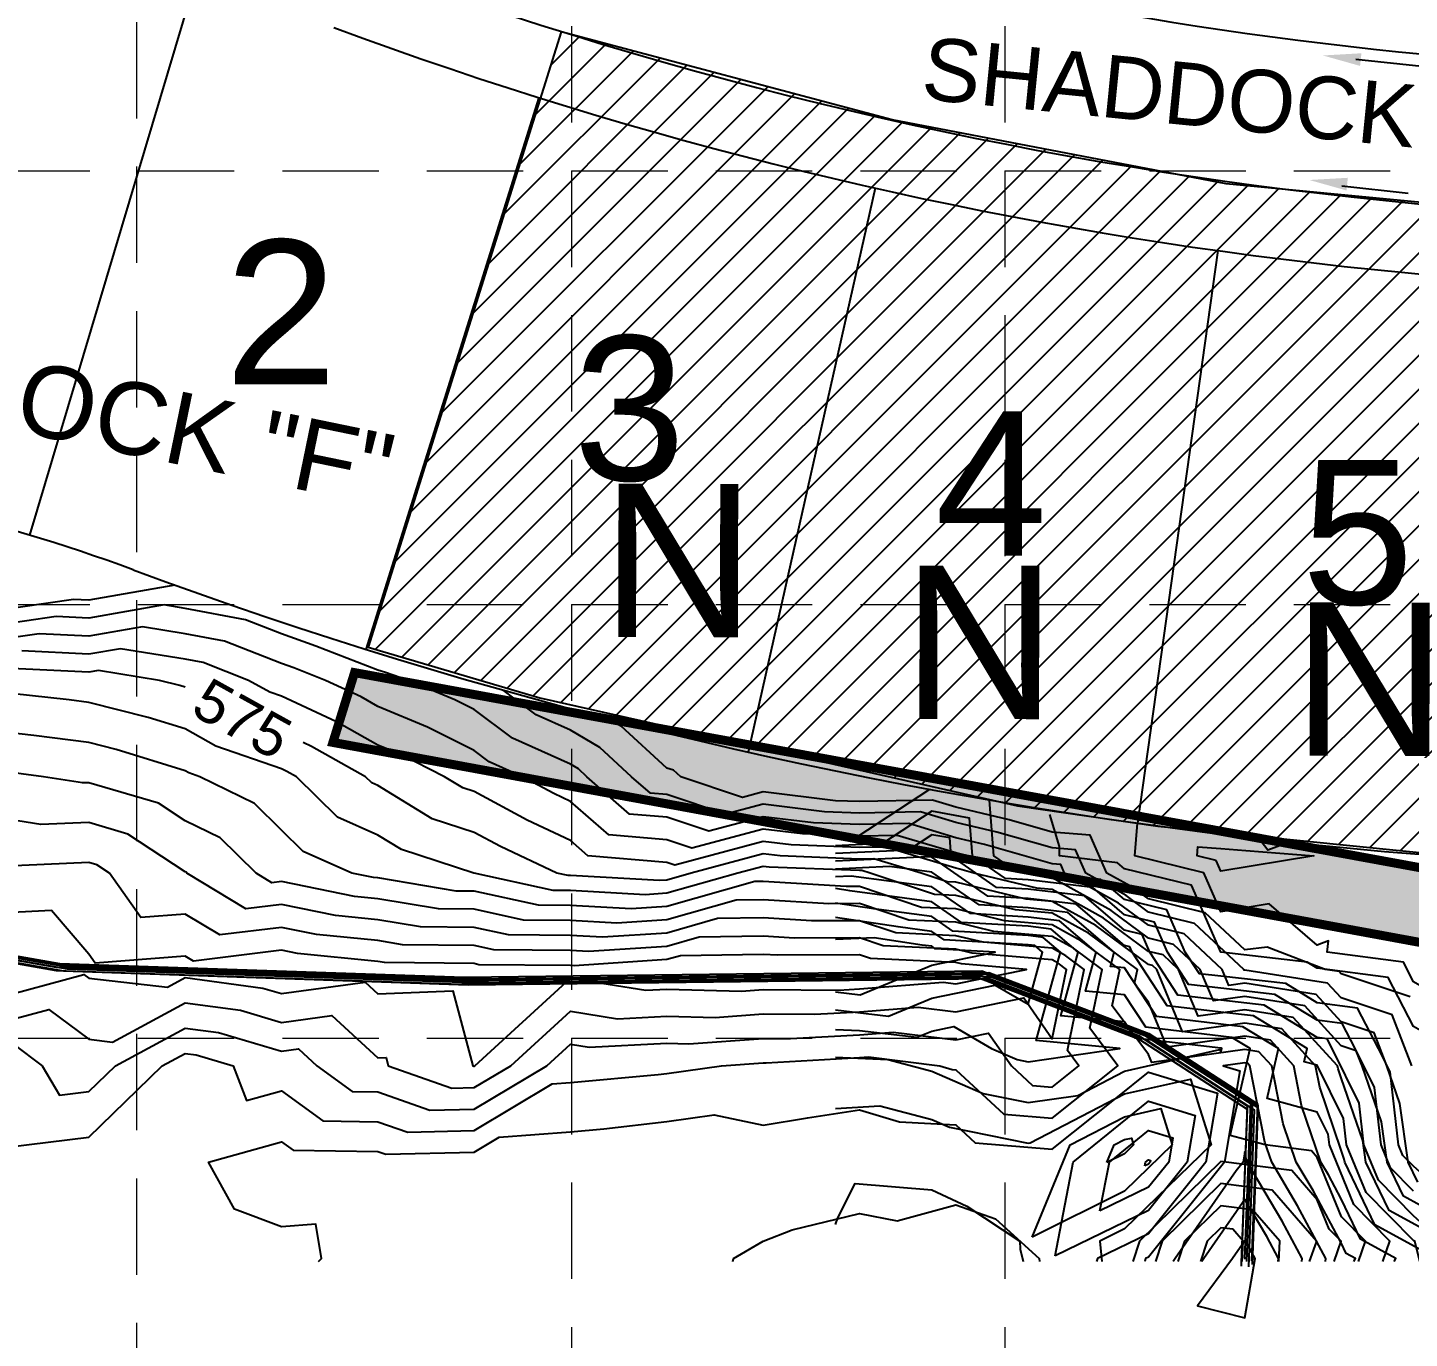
# Model space of a CAD drawing. Header units: inches. Extents: x 2468851 to 2474620, y 7110473 to 7114082.
# Drawn here: x 2470002.3 to 2470289.1, y 7111224.9 to 7111496.9 of the extents above; entities that cross this region are included whole.
import ezdxf
from ezdxf.enums import TextEntityAlignment as Align

# ---------------------------------------------------------------- set-up
doc = ezdxf.new("R2010")
doc.units = ezdxf.units.IN
doc.header["$MEASUREMENT"] = 0
for name, pattern in [('ACAD_ISO02W100', [15, 12, -3]), ('FL1', [1.2, 0.9, -0.075, 0, -0.075, 0, -0.075, 0, -0.075]), ('HIDDEN', [0.375, 0.25, -0.125]), ('PHANTOM2', [3.15, 1.9, -0.25, 0.25, -0.25, 0.25, -0.25])]:
    doc.linetypes.add(name, pattern=pattern)
for name, color, linetype in [('BDY', 250, 'PHANTOM2'), ('BLOCKNO', 250, 'Continuous'), ('CONTOURS-MAJ', 250, 'Continuous'), ('CONTOURS-MIN', 250, 'Continuous'), ('CREEK_FL', 250, 'FL1'), ('FLOW', 250, 'Continuous'), ('GRID', 254, 'HIDDEN'), ('LEGEND', 7, 'Continuous'), ('LOT', 250, 'Continuous'), ('LOTNO', 250, 'Continuous'), ('Newcastle homesites', 194, 'Continuous'), ('PVMT', 250, 'Continuous'), ('SODDED LOT', 2, 'Continuous'), ('SROW', 250, 'Continuous'), ('STRNAMES', 250, 'Continuous')]:
    doc.layers.add(name, color=color, linetype=linetype)
doc.styles.get("Standard").update_dxf_attribs({"font": 'ARIAL.TTF'})

# ---------------------------------------------------------------- blocks, each defined once
blk = doc.blocks.new('1DB')
at = {"layer": 'FLOW'}
for p, q in [((6.25, 13), (20.07, 13)), ((6.25, -13.5), (20.07, -13.5))]:
    blk.add_line(p, q, dxfattribs=at)
for points in [[(7.28, 11.68), (7.28, 14.32), (-0.62, 13)], [(7.28, -14.32), (7.28, -11.68), (-0.62, -13)]]:
    blk.add_solid(points, dxfattribs=at)

msp = doc.modelspace()

# ---------------------------------------------------------------- hatches: boundary and pattern name
at = {"layer": 'LEGEND', "linetype": 'ACAD_ISO02W100'}
h = msp.add_hatch(dxfattribs=at)
h.set_pattern_fill('GRAVEL', scale=14.931378, style=0)
h.set_pattern_definition([(228.0128, (2469066.0709, 7110548.3938), (-119.4509976, -134.382422), [2.00881, -198.87234]), (184.9697, (2469064.7271, 7110546.90066), (179.1765517, 14.9312482), [3.44718, -341.27046]), (132.5104, (2469061.2929, 7110546.602), (149.3136414, -164.2452875), [2.43065, -240.63457]), (267.2737, (2469055.4696, 7110542.8692), (14.93131854, 298.6275644), [3.13914, -310.7751]), (292.8337, (2469055.3203, 7110539.7336), (-74.6570379, 179.17648242), [3.07818, -304.74006]), (357.2737, (2469056.5148, 7110536.89664), (-298.6275644, 14.93131854), [3.13914, -310.7751]), (37.6942, (2469059.6504, 7110536.7473), (-194.10802368, -149.31363674), [4.15136, -410.98392]), (72.2553, (2469062.9353, 7110539.28566), (104.5198067, 328.49025973), [3.91931, -388.01158]), (121.4296, (2469064.1298, 7110543.0185), (-119.45114695, 194.1078399), [3.14977, -311.82799]), (175.2364, (2469062.4874, 7110545.7061), (164.2451721, -14.9312516), [3.59595, -176.20165]), (222.3974, (2469058.90385, 7110546.0048), (-179.17664576, -164.24503977), [4.65035, -460.38478]), (138.8141, (2469070.2517, 7110542.7199), (-104.51969, 89.5882279), [1.58722, -157.13549]), (171.4692, (2469069.0572, 7110543.7651), (194.1078884, -29.8628741), [3.01968, -298.94875]), (225, (2469066.071, 7110544.213), (-2e-15, -14.93138), [2.11161, -19.00454]), (203.1986, (2469065.0257, 7110546.0048), (74.656886, 29.8627758), [1.13714, -112.57684]), (291.8014, (2469063.9805, 7110545.5568), (-14.9313767, 44.794138), [1.60815, -78.79978]), (30.9638, (2469064.5778, 7110544.0637), (44.7941045, 29.862793), [2.61193, -84.45222]), (161.5651, (2469066.8175, 7110545.4075), (29.862762, -14.931354), [1.88868, -45.32848]), (16.3895, (2469055.3203, 7110545.5568), (149.31381283, 44.79402515), [2.64584, -261.93885]), (70.3462, (2469057.8586, 7110546.3034), (-59.72544104, -164.2451899), [2.21971, -219.75118]), (293.1986, (2469066.8175, 7110548.3938), (-29.8627758, 74.656886), [2.27427, -111.43971]), (343.6105, (2469067.7134, 7110546.3034), (-149.31381283, 44.79402515), [2.64584, -261.93885]), (339.444, (2469055.3203, 7110536.2994), (-74.6569175, 29.8626962), [2.55147, -125.02228]), (294.7751, (2469057.7093, 7110535.4035), (-74.6567734, 164.2452091), [2.13784, -211.64695]), (66.8014, (2469066.9668, 7110533.4624), (29.8627758, 74.656886), [2.27427, -111.43971]), (17.354, (2469067.8627, 7110535.5528), (-194.10794415, -59.7254299), [2.50296, -247.79255]), (69.444, (2469059.6504, 7110533.4624), (-29.8626962, -74.6569175), [1.27574, -126.29802]), (101.3099, (2469066.071, 7110533.4624), (-14.9313426, 59.725523), [0.76135, -75.37403]), (165.9638, (2469065.9216, 7110534.209), (44.794142, -14.931349), [3.07818, -58.48546]), (186.009, (2469062.9353, 7110534.95556), (149.3137763, 14.9313678), [2.85264, -282.41093]), (303.6901, (2469064.5778, 7110542.72), (-14.931398, 29.862749), [2.15343, -51.68241]), (353.1572, (2469065.7723, 7110540.9281), (253.83341653, -29.86287542), [3.75963, -372.20287]), (60.9454, (2469069.5051, 7110540.4802), (-59.7255124, -104.5196517), [1.53727, -152.19067]), (90, (2469070.252, 7110541.824), (-14.93138, 14.93138), [0.89588, -14.0355]), (120.2564, (2469062.6367, 7110535.4035), (59.72543565, -104.5196827), [2.07433, -205.359]), (48.0128, (2469061.5915, 7110537.1953), (119.4509976, 134.382422), [4.01762, -196.86353]), (0, (2469064.279, 7110540.182), (14.93138, 14.93138), [3.88216, -11.04922]), (325.3048, (2469068.1613, 7110540.1815), (-149.3136943, 104.51977455), [2.36086, -233.72495]), (254.0546, (2469070.1024, 7110538.8377), (-14.9313763, -59.725514), [2.17404, -106.52804]), (207.646, (2469069.5051, 7110536.7473), (-283.6961194, -149.31389517), [3.53971, -350.43159]), (175.4261, (2469066.36953, 7110535.1049), (-194.10792234, 14.93130037), [3.74477, -370.73229])])
h.paths.add_polyline_path([(2470065.66, 7111348.54), (2470311.5, 7111303.32), (2470315.3, 7111318.16), (2470070.15, 7111363.03)])
at = {"layer": 'SODDED LOT'}
h = msp.add_hatch(dxfattribs=at)
h.set_pattern_fill('ANSI31', color=256, scale=40, style=0)
edge = h.paths.add_edge_path()
edge.add_line((2471878.14, 7111617.81), (2471733.92, 7111616.99))
edge.add_line((2471733.92, 7111616.99), (2471734.18, 7111508.06))
edge.add_line((2471734.18, 7111508.06), (2471859.31, 7111508.34))
edge.add_arc((2471859.27, 7111527.78), 19.44, 270.1281, 365.8334)
edge.add_line((2471878.6, 7111529.75), (2471878.43, 7111615.84))
edge.add_line((2471878.43, 7111615.84), (2471878.14, 7111617.81))
h.paths.add_polyline_path([(2471515.94, 7111475.91), (2471516.13, 7111331.66), (2471426.75, 7111331.66), (2471425.57, 7111475.63)])
h.paths.add_polyline_path([(2471163.92, 7111825.55), (2471163.11, 7111970.3), (2471074.78, 7111968.28), (2471074.38, 7111826.35)])
h.paths.add_polyline_path([(2470983.7, 7111825.12), (2470983.24, 7111969.87), (2470894.17, 7111968.95), (2470894.63, 7111825.58)])
h.paths.add_polyline_path([(2470462.54, 7111834), (2470614.22, 7111834.65), (2470616.16, 7111789.71), (2470750.69, 7111790.68), (2470751.01, 7111702.42), (2470616.8, 7111702.42), (2470615.83, 7111759), (2470605.81, 7111757.38), (2470463.51, 7111758.67)])
h.paths.add_polyline_path([(2470113.06, 7111496.01), (2470072.97, 7111368.32), (2470108.65, 7111357.77), (2470153.2, 7111347.74), (2470207.79, 7111335.38), (2470236.95, 7111331.19), (2470298.11, 7111325.02), (2470314.47, 7111323.88), (2470322.8, 7111457.64), (2470251.12, 7111464.45), (2470181.78, 7111477.77)])
h.paths.add_polyline_path([(2469651.46, 7111700.86), (2469516.57, 7111699.32), (2469517.53, 7111609.54), (2469562.54, 7111591.28), (2469580.04, 7111585.32), (2469605.81, 7111578.2), (2469620.57, 7111574.84), (2469632.5, 7111573.42), (2469636.94, 7111573.89), (2469641.49, 7111575.41), (2469645.37, 7111578.15), (2469648.39, 7111581.55), (2469651.14, 7111586.66), (2469652.37, 7111591.68), (2469652.18, 7111601.14)])
edge = h.paths.add_edge_path()
edge.add_line((2470431.89, 7111667.04), (2470417.42, 7111666.88))
edge.add_line((2470417.42, 7111666.88), (2470297.6, 7111666.45))
edge.add_line((2470297.6, 7111666.45), (2470297.94, 7111491.19))
edge.add_line((2470297.94, 7111491.19), (2470338, 7111488.45))
edge.add_line((2470338, 7111488.45), (2470383.55, 7111487.7))
edge.add_line((2470383.55, 7111487.7), (2470414.18, 7111488.82))
edge.add_arc((2470413.48, 7111507.87), 19.06, 272.1037, 359.9465)
edge.add_line((2470432.54, 7111507.85), (2470431.94, 7111665.77))
edge.add_line((2470431.94, 7111665.77), (2470431.89, 7111667.04))
h.paths.add_polyline_path([(2470001.06, 7111707.22), (2470149.45, 7111666.19), (2470148.76, 7111841.57), (2470001.33, 7111840.86)])
edge = h.paths.add_edge_path()
edge.add_line((2469778.45, 7111705.57), (2469682.37, 7111705.53))
edge.add_line((2469682.37, 7111705.53), (2469683.62, 7111588.73))
edge.add_arc((2469701.77, 7111588.93), 18.15, 180.6134, 277.0441)
edge.add_line((2469703.99, 7111570.92), (2469779.71, 7111571.39))
edge.add_line((2469779.71, 7111571.39), (2469779.64, 7111586.31))
edge.add_line((2469779.64, 7111586.31), (2469778.45, 7111705.57))
h.paths.add_polyline_path([(2470015.75, 7112006.16), (2470015.99, 7111872), (2470095.33, 7111872.74), (2470094.59, 7112006.9), (2470099.29, 7112006.9), (2470098.86, 7112141.12), (2470021.38, 7112140.9), (2470020.72, 7112007.15)])
h.paths.add_polyline_path([(2469776.58, 7112005.55), (2469856.02, 7112005.8), (2469856.49, 7111871.77), (2469777.08, 7111871.31), (2469777.08, 7111885.96)])
edge = h.paths.add_edge_path()
edge.add_line((2469786.45, 7112005.92), (2469785.68, 7112140.02))
edge.add_line((2469785.68, 7112140.02), (2469713.34, 7112139.91))
edge.add_arc((2469713.38, 7112119.63), 20.27, 90.093, 165.6857)
edge.add_arc((2470143.68, 7112009.84), 464.36, 165.6857, 180.536)
edge.add_line((2469679.34, 7112005.49), (2469785.96, 7112005.86))
edge.add_line((2469785.96, 7112005.86), (2469786.45, 7112005.92))
h.paths.add_polyline_path([(2469649.6, 7111848.84), (2469635.2, 7111848.75), (2469515.35, 7111847.42), (2469515.62, 7111823.32), (2469381.31, 7111821.85), (2469381.93, 7111748.24), (2469396.3, 7111748.24), (2469516.28, 7111749.42), (2469516.06, 7111773.6), (2469650.36, 7111775)])
h.paths.add_polyline_path([(2469651.21, 7112064.55), (2469634.57, 7112066.16), (2469517.7, 7112080.49), (2469516.64, 7112069.09), (2469514.68, 7112044.74), (2469514.3, 7111995.84), (2469514.75, 7111921.62), (2469649.01, 7111922.88), (2469647.99, 7111997.16), (2469648.39, 7112022.09), (2469649.17, 7112040.78)])
h.paths.add_polyline_path([(2469348.37, 7111996.14), (2469333.8, 7111995.88), (2469211.95, 7111994.68), (2469213.43, 7111846.88), (2469349.74, 7111848.08)])
edge = h.paths.add_edge_path()
edge.add_line((2469730.73, 7112440.03), (2469731.15, 7112305.56))
edge.add_line((2469731.15, 7112305.56), (2469808.21, 7112305.54))
edge.add_line((2469808.21, 7112305.54), (2470037.38, 7112306.59))
edge.add_line((2470037.38, 7112306.59), (2470037.82, 7112172.28))
edge.add_line((2470037.82, 7112172.28), (2469741.34, 7112171.2))
edge.add_arc((2469741.22, 7112203.44), 32.23, 246.0227, 270.2078, ccw=False)
edge.add_arc((2469697.26, 7112140.01), 45.9, 47.7551, 171.3864)
edge.add_line((2469651.88, 7112146.88), (2469532.82, 7112163.94))
edge.add_line((2469532.82, 7112163.94), (2469542.24, 7112198.47))
edge.add_line((2469542.24, 7112198.47), (2469562.19, 7112256.01))
edge.add_line((2469562.19, 7112256.01), (2469579.94, 7112304.73))
edge.add_line((2469579.94, 7112304.73), (2469573.93, 7112305.1))
edge.add_line((2469573.93, 7112305.1), (2469573.43, 7112439.53))
edge.add_line((2469573.43, 7112439.53), (2469730.73, 7112440.03))
h.paths.add_polyline_path([(2470018.68, 7112606.6), (2470019.14, 7112472.29), (2470094.74, 7112472.83), (2470094.31, 7112486.95), (2470094.13, 7112606.77)])
h.paths.add_polyline_path([(2469792.37, 7112605.8), (2469792.71, 7112471.2), (2469716.66, 7112471.33), (2469716.66, 7112486.16), (2469716.53, 7112605.8)])
h.paths.add_polyline_path([(2470020.12, 7112140.9), (2470020.45, 7112006.75), (2469864, 7112006.19), (2469863.37, 7112140.41)])
h.paths.add_polyline_path([(2471074.5, 7112290.24), (2471164.61, 7112290.54), (2471163.96, 7112435.01), (2471074.15, 7112434.66)])
edge = h.paths.add_edge_path()
edge.add_line((2471343.8, 7111971.44), (2471344.7, 7112114.95))
edge.add_line((2471344.7, 7112114.95), (2471539.87, 7112116.18))
edge.add_arc((2471539.99, 7112097.82), 18.36, 0.6652, 90.3626, ccw=False)
edge.add_line((2471558.35, 7112098.03), (2471558.44, 7111971.6))
edge.add_line((2471558.44, 7111971.6), (2471343.8, 7111971.44))
h.paths.add_polyline_path([(2471733.95, 7111796.93), (2471589.88, 7111797.21), (2471589.6, 7111707.83), (2471733.95, 7111707.27)])
h.paths.add_polyline_path([(2471256.55, 7111650.5), (2471346.65, 7111651.4), (2471345.56, 7111795.58), (2471256.09, 7111794.88)])
h.paths.add_polyline_path([(2470896.14, 7111649.75), (2470986.24, 7111650.18), (2470985.81, 7111794.06), (2470895.5, 7111793.85)])
h.paths.add_polyline_path([(2471075.94, 7111650.02), (2471166.38, 7111650.42), (2471165.98, 7111506.4), (2471076.34, 7111505.2)])
edge = h.paths.add_edge_path()
edge.add_line((2470616.6, 7111503.76), (2470614.57, 7111613.54))
edge.add_line((2470614.57, 7111613.54), (2470751.96, 7111614.46))
edge.add_line((2470751.96, 7111614.46), (2470752.52, 7111524.23))
edge.add_arc((2470733.02, 7111524.11), 19.51, -88.4919, 0.3567, ccw=False)
edge.add_line((2470733.53, 7111504.61), (2470623.66, 7111504.15))
edge.add_line((2470623.66, 7111504.15), (2470616.6, 7111503.76))
h.paths.add_polyline_path([(2470463.61, 7111603.16), (2470613.04, 7111603.43), (2470612.86, 7111756.91), (2470462.93, 7111757.35)])
h.paths.add_polyline_path([(2469852.56, 7111706.18), (2469854.08, 7111571.62), (2469927.93, 7111571.62), (2469926.61, 7111705.99)])
edge = h.paths.add_edge_path()
edge.add_line((2470297.32, 7111740.55), (2470297.26, 7111841.96))
edge.add_line((2470297.26, 7111841.96), (2470411.86, 7111842.43))
edge.add_arc((2470411.94, 7111822.98), 19.45, 2.0481, 90.236, ccw=False)
edge.add_line((2470431.37, 7111823.68), (2470431.8, 7111741.01))
edge.add_line((2470431.8, 7111741.01), (2470297.32, 7111740.55))
h.paths.add_polyline_path([(2470148.95, 7111841.35), (2470149.53, 7111666.08), (2470297.52, 7111666.62), (2470296.95, 7111841.9)])
h.paths.add_polyline_path([(2470001.09, 7111840.81), (2469926.23, 7111840.4), (2469926.77, 7111706.44), (2470001.47, 7111706.6)])
h.paths.add_polyline_path([(2469683.69, 7111706.18), (2469852.19, 7111706.18), (2469851.39, 7111840.13), (2469708.56, 7111840.13), (2469694.21, 7111838.66), (2469687.03, 7111833.81), (2469682.17, 7111824.5), (2469681.4, 7111811.11), (2469682.35, 7111706.12)])
h.paths.add_polyline_path([(2469381.01, 7112045.7), (2469514.27, 7112044.48), (2469517.52, 7112080.63), (2469651.2, 7112064.38), (2469658.51, 7112108.24), (2469658.51, 7112116.77), (2469656.48, 7112120.02), (2469653.23, 7112126.93), (2469652.82, 7112135.05), (2469650.38, 7112142.36), (2469650.38, 7112146.42), (2469532.96, 7112162.67), (2469523.62, 7112122.46), (2469389.54, 7112138.3), (2469384.67, 7112102.56), (2469381.42, 7112070.88)])
h.paths.add_polyline_path([(2470183.62, 7112307.12), (2470258.33, 7112308.1), (2470258, 7112441.02), (2470182.97, 7112441.02)])
h.paths.add_polyline_path([(2470033.71, 7112306.58), (2470108.63, 7112307.6), (2470107.61, 7112441.33), (2470033.02, 7112440.99)])
h.paths.add_polyline_path([(2469731.5, 7112305.73), (2469808.52, 7112305.95), (2469807.86, 7112440.37), (2469731.08, 7112440.06)])
h.paths.add_polyline_path([(2469437.23, 7112304.73), (2469573.71, 7112305.3), (2469572.86, 7112439.76), (2469497.13, 7112438.91), (2469488.66, 7112437.5), (2469481.59, 7112432.69), (2469477.35, 7112427.05), (2469474.24, 7112416.03)])
h.paths.add_polyline_path([(2470320.44, 7112607.52), (2470321.11, 7112473.23), (2470245.46, 7112472.87), (2470245.08, 7112607.02)])
h.paths.add_polyline_path([(2470177.76, 7112007.29), (2470416.4, 7112007.94), (2470430.92, 7112007.8), (2470430.5, 7112122.83), (2470430.45, 7112123.93), (2470430.28, 7112125.48), (2470430.04, 7112126.7), (2470429.95, 7112127.17), (2470429.65, 7112128.23), (2470429.51, 7112128.71), (2470428.96, 7112130.17), (2470428.29, 7112131.61), (2470427.44, 7112133.03), (2470426.6, 7112134.28), (2470425.56, 7112135.6), (2470424.51, 7112136.68), (2470423.41, 7112137.67), (2470421.96, 7112138.8), (2470420.8, 7112139.55), (2470419.24, 7112140.4), (2470417.84, 7112141.02), (2470416.4, 7112141.53), (2470415.05, 7112141.89), (2470413.14, 7112142.22), (2470411.73, 7112142.37), (2470177.16, 7112141.43)])
h.paths.add_polyline_path([(2470605.08, 7112373.61), (2470460.62, 7112373.35), (2470460.51, 7112450.56), (2470529.82, 7112450.15), (2470604.97, 7112450.55)])

# ---------------------------------------------------------------- linework, layer by layer
at = {"layer": 'BDY', "color": 7, "linetype": 'Continuous'}
for centre, radius, start, end in [((2469902.59, 7111056.17), 350, 69.6722, 84.8422), ((2470371.57, 7112322.09), 1000, 249.67215, 276.15244)]:
    msp.add_arc(centre, radius, start, end, dxfattribs=at)
at = {"layer": 'CONTOURS-MAJ', "color": 42}
for points, elevation in [([(2470034.99, 7111360.02), (2470033.91, 7111360.35), (2470029.68, 7111361.42), (2470017.02, 7111363.46), (2470014.99, 7111363.1), (2469997.54, 7111363.97)], 575), ([(2470289.28, 7111295.71), (2470274.99, 7111300.48), (2470274.54, 7111300.97), (2470271.68, 7111301.42), (2470259.61, 7111306.05), (2470254.99, 7111305.47), (2470246.75, 7111313.18), (2470234.99, 7111316.05), (2470231.9, 7111318.33), (2470226.33, 7111321.42), (2470222.88, 7111329.31), (2470214.99, 7111329.93), (2470206.05, 7111332.48), (2470194.99, 7111335.1), (2470190.12, 7111336.55), (2470174.99, 7111336.26), (2470170.02, 7111336.45), (2470154.99, 7111338.27), (2470150.7, 7111337.13), (2470137.88, 7111341.42), (2470136.38, 7111342.81), (2470134.99, 7111343.17), (2470125.47, 7111351.9), (2470123.41, 7111353.13)], 580), ([(2470294.77, 7111241.42), (2470281.97, 7111248.4), (2470275.72, 7111261.42), (2470275.63, 7111262.07), (2470274.99, 7111263.94), (2470270.55, 7111276.99), (2470269.68, 7111281.42), (2470262.66, 7111289.09), (2470254.99, 7111290.3), (2470242.06, 7111288.49), (2470236.69, 7111301.42), (2470235.81, 7111302.25), (2470234.99, 7111302.45), (2470224.08, 7111310.51), (2470214.99, 7111315.55), (2470209.58, 7111316.02), (2470194.99, 7111319.53), (2470193.18, 7111319.62), (2470187.8, 7111321.42), (2470177.94, 7111324.37), (2470174.99, 7111324.31), (2470158.53, 7111324.97), (2470154.99, 7111325.39), (2470140.06, 7111321.42), (2470134.99, 7111319.98), (2470133.45, 7111319.88), (2470114.99, 7111320.9), (2470114.47, 7111320.91), (2470112.12, 7111321.42), (2470100.48, 7111326.92), (2470094.99, 7111329.87), (2470086.27, 7111332.71), (2470074.99, 7111339.57), (2470073.71, 7111340.14), (2470072.4, 7111341.42), (2470061.24, 7111347.68), (2470059.5, 7111348.49)], 575), ([(2470339.97, 7111240.79), (2470337.74, 7111245), (2470334.36, 7111249.36), (2470330, 7111251.34), (2470320.73, 7111255.73), (2470310, 7111254.98), (2470303.65, 7111258.65), (2470296.53, 7111265), (2470296.3, 7111271.3), (2470293.32, 7111285), (2470292.9, 7111287.9), (2470290, 7111289.57), (2470284.73, 7111299.73), (2470270, 7111301.69), (2470267.94, 7111302.94), (2470250, 7111304.99), (2470249.99, 7111304.99), (2470249.98, 7111305), (2470243.9, 7111318.9), (2470230, 7111322.33), (2470228.56, 7111323.56), (2470216.5, 7111325), (2470216.52, 7111326.94), (2470214.48, 7111333.57)], 580), ([(2470291.32, 7111240.79), (2470290.25, 7111245), (2470290.09, 7111245.09), (2470290, 7111245.17), (2470280.15, 7111255.15), (2470276.12, 7111265), (2470275.48, 7111270.48), (2470270, 7111281.54), (2470267.27, 7111282.27), (2470267.9, 7111285), (2470256.77, 7111291.77), (2470250, 7111292.55), (2470238.86, 7111293.86), (2470231.57, 7111305), (2470231.09, 7111306.09), (2470230, 7111306.36), (2470219.96, 7111314.96), (2470210, 7111316.15), (2470201.64, 7111316.64), (2470190, 7111324.69), (2470189.2, 7111324.8), (2470170, 7111323.86)], 575), ([(2470077.15, 7111281.42), (2470090.35, 7111276.78), (2470094.99, 7111276.89), (2470102.58, 7111281.42), (2470114.99, 7111292.78), (2470124.76, 7111291.2), (2470134.99, 7111291.71), (2470145.02, 7111291.46), (2470154.99, 7111292.18), (2470165.67, 7111292.11), (2470174.99, 7111292.62), (2470187.15, 7111293.59), (2470194.99, 7111292.61), (2470209.07, 7111295.51), (2470214.99, 7111287.05), (2470217.97, 7111301.42), (2470216.26, 7111302.69), (2470214.99, 7111303.39), (2470198.39, 7111304.82), (2470194.99, 7111305.64), (2470179.9, 7111306.34), (2470174.99, 7111307.99), (2470161.49, 7111307.92), (2470154.99, 7111308.33), (2470141.67, 7111308.11), (2470134.99, 7111306.21), (2470118.71, 7111305.15), (2470114.99, 7111305.35), (2470099.06, 7111305.49), (2470094.99, 7111306.38), (2470080.11, 7111306.55), (2470074.99, 7111307.4), (2470062.23, 7111308.67), (2470054.99, 7111310.16), (2470042.15, 7111308.58), (2470034.99, 7111312.92), (2470025.77, 7111312.2), (2470019.25, 7111321.42), (2470016.68, 7111323.12), (2470014.99, 7111323.61), (2469996.38, 7111322.82)], 570), ([(2470170, 7111293.04), (2470181.01, 7111291.74), (2470190, 7111295.46), (2470203.18, 7111298.18), (2470210, 7111294.18), (2470212.95, 7111305), (2470211.36, 7111306.36), (2470210, 7111306.52), (2470192.54, 7111307.54), (2470190, 7111309.3), (2470183, 7111310.25), (2470170, 7111312.2)], 570), ([(2469994.99, 7111289.96), (2470006.69, 7111293.12), (2470014.99, 7111286.92), (2470019.92, 7111286.36), (2470034.99, 7111294.49), (2470046.5, 7111292.94), (2470054.99, 7111290.44), (2470065.43, 7111291.86), (2470074.99, 7111283.06), (2470076.69, 7111283.12), (2470077.15, 7111281.42)], 570), ([(2470261.89, 7111240.79), (2470262, 7111241.42), (2470259.55, 7111245.99), (2470254.99, 7111253.66), (2470246.5, 7111241.42), (2470246.03, 7111240.79)], 570), ([(2470262.06, 7111240.79), (2470262.25, 7111245), (2470256.56, 7111251.56), (2470250, 7111252.39), (2470242.48, 7111245), (2470241.09, 7111240.79)], 570)]:
    msp.add_lwpolyline(points, dxfattribs=dict(at, elevation=elevation))
at = {"layer": 'CONTOURS-MAJ', "color": 42, "elevation": 575}
for points in [[(2470224.91, 7111251.34), (2470226.86, 7111261.42), (2470234.99, 7111267.99), (2470240, 7111266.44), (2470239.17, 7111261.42), (2470234.99, 7111256.21)], [(2470226.36, 7111261.36), (2470227.86, 7111265), (2470230, 7111266.11), (2470231.43, 7111266.43), (2470231.88, 7111265), (2470230, 7111263.17)]]:
    msp.add_lwpolyline(points, close=True, dxfattribs=at)
at = {"layer": 'CONTOURS-MIN', "color": 42}
for points, elevation in [([(2470032.86, 7111381.2), (2470014.99, 7111378.05), (2470011.78, 7111378.21), (2469994.99, 7111375.75)], 579), ([(2470290.87, 7111257.3), (2470288.89, 7111261.42), (2470287.19, 7111273.62), (2470284.49, 7111281.42), (2470281.82, 7111288.26), (2470274.99, 7111290.54), (2470269.79, 7111296.22), (2470254.99, 7111298.55), (2470251.65, 7111298.08), (2470250.26, 7111301.42), (2470242.37, 7111308.81), (2470234.99, 7111310.61), (2470228.77, 7111315.2), (2470217.56, 7111321.42), (2470216.78, 7111323.21), (2470214.99, 7111323.35), (2470200.93, 7111327.36), (2470194.99, 7111328.77), (2470185.25, 7111331.68), (2470174.99, 7111331.48), (2470165.42, 7111331.86), (2470154.99, 7111333.12), (2470143.68, 7111330.11), (2470134.99, 7111333.02), (2470127.23, 7111333.67), (2470118.39, 7111341.42), (2470116.61, 7111343.05), (2470114.99, 7111344.02), (2470102.97, 7111349.4), (2470094.99, 7111355.36), (2470090.96, 7111357.4), (2470081.32, 7111361.42), (2470076.6, 7111363.03), (2470074.99, 7111363.51), (2470062.11, 7111368.54), (2470054.99, 7111371.05), (2470047.54, 7111373.98), (2470034.99, 7111376.37), (2470030.64, 7111377.07), (2470014.99, 7111374.31), (2470008.22, 7111374.65), (2469994.99, 7111372.71)], 578), ([(2470294.99, 7111250.47), (2470287.9, 7111254.33), (2470284.5, 7111261.42), (2470283.34, 7111269.77), (2470279.31, 7111281.42), (2470278.1, 7111284.53), (2470274.99, 7111285.57), (2470267.41, 7111293.85), (2470254.99, 7111295.8), (2470248.45, 7111294.89), (2470245.74, 7111301.42), (2470240.19, 7111306.62), (2470234.99, 7111307.89), (2470227.21, 7111313.64), (2470214.99, 7111320.42), (2470214.06, 7111320.5), (2470210.22, 7111321.42), (2470198.37, 7111324.8), (2470194.99, 7111325.6), (2470182.81, 7111329.24), (2470174.99, 7111329.09), (2470163.13, 7111329.56), (2470154.99, 7111330.55), (2470140.17, 7111326.6), (2470134.99, 7111328.34), (2470122.91, 7111329.35), (2470114.99, 7111336.29), (2470111.5, 7111337.94), (2470105.01, 7111341.42), (2470098.09, 7111344.52), (2470094.99, 7111346.84), (2470085.3, 7111351.73), (2470074.99, 7111356.03), (2470071.53, 7111357.97), (2470064.11, 7111361.42), (2470057.55, 7111363.99), (2470054.99, 7111364.89), (2470043.12, 7111369.55), (2470034.99, 7111371.1), (2470026.1, 7111372.53), (2470014.99, 7111370.57), (2470004.66, 7111371.09), (2469994.99, 7111369.67)], 577), ([(2470294.99, 7111245.89), (2470284.93, 7111251.37), (2470280.11, 7111261.42), (2470279.49, 7111265.92), (2470274.99, 7111278.94), (2470274.36, 7111280.79), (2470274.23, 7111281.42), (2470265.04, 7111291.47), (2470254.99, 7111293.05), (2470245.26, 7111291.69), (2470241.22, 7111301.42), (2470238, 7111304.43), (2470234.99, 7111305.17), (2470225.64, 7111312.08), (2470214.99, 7111317.99), (2470211.82, 7111318.26), (2470198.69, 7111321.42), (2470195.81, 7111322.24), (2470194.99, 7111322.44), (2470180.37, 7111326.81), (2470174.99, 7111326.7), (2470160.83, 7111327.26), (2470154.99, 7111327.97), (2470136.66, 7111323.09), (2470134.99, 7111323.65), (2470118.59, 7111325.02), (2470114.99, 7111328.18), (2470105.99, 7111332.43), (2470094.99, 7111338.33), (2470092.66, 7111339.09), (2470088.82, 7111341.42), (2470079.63, 7111346.07), (2470074.99, 7111348), (2470066.39, 7111352.82), (2470054.99, 7111358.12), (2470052.54, 7111358.98), (2470048.13, 7111361.42), (2470038.7, 7111365.13), (2470034.99, 7111365.84), (2470021.56, 7111367.99), (2470014.99, 7111366.84), (2470001.1, 7111367.53)], 576), ([(2470289.68, 7111281.42), (2470285.55, 7111291.99), (2470274.99, 7111295.51), (2470272.16, 7111298.6), (2470254.99, 7111301.3), (2470254.85, 7111301.28), (2470254.79, 7111301.42), (2470244.56, 7111310.99), (2470234.99, 7111313.33), (2470230.33, 7111316.77), (2470221.95, 7111321.42), (2470219.83, 7111326.26), (2470214.99, 7111326.64), (2470203.49, 7111329.92), (2470194.99, 7111331.93), (2470187.68, 7111334.12), (2470174.99, 7111333.87), (2470167.72, 7111334.15), (2470154.99, 7111335.7), (2470147.19, 7111333.62), (2470134.99, 7111337.71), (2470131.56, 7111337.99), (2470127.64, 7111341.42), (2470121.04, 7111347.47), (2470114.99, 7111351.08), (2470107.85, 7111354.28), (2470101.02, 7111359.38)], 579), ([(2470285.99, 7111240.79), (2470286.36, 7111241.42), (2470279, 7111245.44), (2470274.99, 7111253.81), (2470272.33, 7111258.76), (2470270.75, 7111261.42), (2470266.75, 7111273.19), (2470265.13, 7111281.42), (2470260.28, 7111286.72), (2470254.99, 7111287.55), (2470238.86, 7111285.3), (2470234.99, 7111294.63), (2470232.09, 7111298.53), (2470232.69, 7111301.42), (2470222.51, 7111308.95), (2470214.99, 7111313.12), (2470207.34, 7111313.78), (2470194.99, 7111316.76), (2470190.53, 7111316.96), (2470177.22, 7111321.42), (2470175.5, 7111321.94), (2470174.99, 7111321.93), (2470156.23, 7111322.67), (2470154.99, 7111322.82), (2470149.74, 7111321.42), (2470134.99, 7111317.23), (2470130.5, 7111316.93), (2470114.99, 7111317.79), (2470111.39, 7111317.82), (2470094.99, 7111321.41), (2470094.98, 7111321.41), (2470094.93, 7111321.42), (2470079.89, 7111326.32), (2470074.99, 7111329.31), (2470066.6, 7111333.03), (2470058.07, 7111341.42), (2470056.1, 7111342.53), (2470054.99, 7111343.05), (2470041.36, 7111347.79), (2470034.99, 7111351.33), (2470027.27, 7111353.71), (2470014.99, 7111356.83), (2470010.93, 7111357.36), (2469994.99, 7111359.11)], 574), ([(2470277.59, 7111240.79), (2470277.96, 7111241.42), (2470276.04, 7111242.47), (2470274.99, 7111244.65), (2470269.14, 7111255.57), (2470265.65, 7111261.42), (2470262.95, 7111269.38), (2470260.58, 7111281.42), (2470257.91, 7111284.34), (2470254.99, 7111284.8), (2470235.67, 7111282.1), (2470234.99, 7111283.74), (2470227.45, 7111293.88), (2470229.01, 7111301.42), (2470220.95, 7111307.38), (2470214.99, 7111310.69), (2470205.11, 7111311.54), (2470194.99, 7111313.98), (2470187.87, 7111314.31), (2470174.99, 7111318.62), (2470172.18, 7111318.61), (2470154.99, 7111319.69), (2470153.23, 7111319.66), (2470134.99, 7111314.47), (2470127.55, 7111313.99), (2470114.99, 7111314.68), (2470108.31, 7111314.74), (2470094.99, 7111317.66), (2470091.26, 7111317.7), (2470074.99, 7111320.42), (2470074.07, 7111320.51), (2470069.62, 7111321.42), (2470059.49, 7111325.92), (2470054.99, 7111330.35), (2470049.4, 7111335.84), (2470038.01, 7111341.42), (2470035.77, 7111342.2), (2470034.99, 7111342.64), (2470020.63, 7111347.06), (2470014.99, 7111348.5), (2470003.58, 7111350.01), (2469994.99, 7111350.95)], 573), ([(2469998.08, 7111264.51), (2470014.99, 7111266.64), (2470030.22, 7111281.42), (2470034.99, 7111284), (2470037.26, 7111283.69), (2470044.96, 7111281.42), (2470047.75, 7111274.19), (2470054.99, 7111276.21), (2470063.54, 7111269.97), (2470074.99, 7111269.82), (2470081.2, 7111267.63), (2470094.99, 7111267.97), (2470111.21, 7111277.65), (2470114.99, 7111277.94), (2470133.17, 7111279.6), (2470134.99, 7111279.81), (2470146.35, 7111281.42), (2470154.99, 7111282.05), (2470155.61, 7111282.04), (2470174.99, 7111283.12), (2470176.83, 7111283.26), (2470191.63, 7111281.42), (2470194.21, 7111280.64), (2470194.99, 7111280.6), (2470204.97, 7111271.4), (2470214.99, 7111270.58), (2470228.61, 7111281.42), (2470222.8, 7111289.24), (2470225.33, 7111301.42), (2470219.38, 7111305.82), (2470214.99, 7111308.26), (2470202.87, 7111309.3), (2470194.99, 7111311.2), (2470185.22, 7111311.65), (2470174.99, 7111315.08), (2470168.61, 7111315.05), (2470154.99, 7111315.9), (2470149.38, 7111315.81), (2470134.99, 7111311.72), (2470124.61, 7111311.04), (2470114.99, 7111311.57), (2470105.22, 7111311.66), (2470094.99, 7111313.9), (2470087.55, 7111313.98), (2470074.99, 7111316.08), (2470070.13, 7111316.56), (2470054.99, 7111319.67), (2470053, 7111319.43), (2470049.71, 7111321.42), (2470042.28, 7111328.71), (2470034.99, 7111332.29), (2470029.48, 7111335.92), (2470014.99, 7111340.17), (2470013.68, 7111340.12), (2470005.55, 7111341.42), (2469996.23, 7111342.66)], 572), ([(2470189.51, 7111338.8), (2470174.41, 7111328.9), (2470170, 7111328.68)], 578), ([(2470189.51, 7111338.8), (2470174.41, 7111328.9), (2470170, 7111328.68)], 578), ([(2470322.73, 7111240.79), (2470314.75, 7111245), (2470311.52, 7111246.52), (2470310, 7111246.42), (2470298.23, 7111253.23), (2470290, 7111260.56), (2470287.79, 7111262.79), (2470286.89, 7111265), (2470285.14, 7111280.14), (2470282.74, 7111285), (2470278.39, 7111293.39), (2470270, 7111294.5), (2470263.47, 7111298.47), (2470250, 7111300.01), (2470245.54, 7111300.54), (2470242.61, 7111305), (2470238.78, 7111313.78), (2470230, 7111315.94), (2470225.12, 7111320.12), (2470210, 7111321.92), (2470207.09, 7111322.09), (2470202.89, 7111325), (2470202, 7111336.57)], 578), ([(2470322.73, 7111240.79), (2470314.75, 7111245), (2470311.52, 7111246.52), (2470310, 7111246.42), (2470298.23, 7111253.23), (2470290, 7111260.56), (2470287.79, 7111262.79), (2470286.89, 7111265), (2470285.14, 7111280.14), (2470282.74, 7111285), (2470278.39, 7111293.39), (2470270, 7111294.5), (2470263.47, 7111298.47), (2470250, 7111300.01), (2470245.54, 7111300.54), (2470242.61, 7111305), (2470238.78, 7111313.78), (2470230, 7111315.94), (2470225.12, 7111320.12), (2470210, 7111321.92), (2470207.09, 7111322.09), (2470202.89, 7111325), (2470202, 7111336.57)], 578), ([(2470290, 7111255.43), (2470285.24, 7111260.24), (2470283.3, 7111265), (2470281.92, 7111276.92), (2470277.92, 7111285), (2470275.22, 7111290.22), (2470270, 7111290.91), (2470261.24, 7111296.24), (2470250, 7111297.52), (2470243.31, 7111298.31), (2470238.93, 7111305), (2470236.22, 7111311.22), (2470230, 7111312.75), (2470223.4, 7111318.4), (2470210, 7111320), (2470205.27, 7111320.27), (2470198.45, 7111325), (2470197.84, 7111332.84), (2470190, 7111334.26), (2470179.79, 7111327.55), (2470170, 7111327.08)], 577), ([(2470290, 7111255.43), (2470285.24, 7111260.24), (2470283.3, 7111265), (2470281.92, 7111276.92), (2470277.92, 7111285), (2470275.22, 7111290.22), (2470270, 7111290.91), (2470261.24, 7111296.24), (2470250, 7111297.52), (2470243.31, 7111298.31), (2470238.93, 7111305), (2470236.22, 7111311.22), (2470230, 7111312.75), (2470223.4, 7111318.4), (2470210, 7111320), (2470205.27, 7111320.27), (2470198.45, 7111325), (2470197.84, 7111332.84), (2470190, 7111334.26), (2470179.79, 7111327.55), (2470170, 7111327.08)], 577), ([(2469999.41, 7111285.84), (2470005.33, 7111281.42), (2470008.87, 7111275.3), (2470014.99, 7111276.07), (2470020.5, 7111281.42), (2470034.99, 7111289.25), (2470041.88, 7111288.31), (2470054.99, 7111284.45), (2470058.5, 7111284.93), (2470062.3, 7111281.42), (2470069.64, 7111276.07), (2470074.99, 7111276), (2470085.77, 7111272.21), (2470094.99, 7111272.43), (2470110.06, 7111281.42), (2470114.99, 7111285.93), (2470118.87, 7111285.3), (2470134.99, 7111286.11), (2470139.56, 7111286), (2470154.99, 7111287.11), (2470160.64, 7111287.07), (2470174.99, 7111287.87), (2470181.99, 7111288.43), (2470194.99, 7111286.81), (2470201.77, 7111288.2), (2470206.51, 7111281.42), (2470210.92, 7111277.36), (2470214.99, 7111277.02), (2470220.52, 7111281.42), (2470218.16, 7111284.59), (2470221.65, 7111301.42), (2470217.82, 7111304.25), (2470214.99, 7111305.83), (2470200.63, 7111307.06), (2470194.99, 7111308.42), (2470182.56, 7111308.99), (2470174.99, 7111311.53), (2470165.05, 7111311.49), (2470154.99, 7111312.12), (2470145.52, 7111311.96), (2470134.99, 7111308.96), (2470121.66, 7111308.09), (2470114.99, 7111308.46), (2470102.14, 7111308.57), (2470094.99, 7111310.14), (2470083.83, 7111310.26), (2470074.99, 7111311.74), (2470066.18, 7111312.61), (2470054.99, 7111314.91), (2470047.57, 7111314.01), (2470035.33, 7111321.42), (2470035.16, 7111321.59), (2470034.99, 7111321.68), (2470023.08, 7111329.52), (2470014.99, 7111331.89), (2470005.03, 7111331.47), (2469994.99, 7111333.08)], 571), ([(2470346.95, 7111240.79), (2470347.4, 7111242.4), (2470346.01, 7111245), (2470339.03, 7111254.03), (2470330, 7111258.12), (2470325.33, 7111260.33), (2470310, 7111259.26), (2470306.36, 7111261.36), (2470302.28, 7111265), (2470301.85, 7111276.85), (2470300.08, 7111285), (2470298.79, 7111293.79), (2470290, 7111298.86), (2470287.9, 7111302.9), (2470272.1, 7111305), (2470272.38, 7111307.38), (2470270, 7111306.46), (2470260.04, 7111315.04), (2470250, 7111313.37), (2470246.46, 7111321.46), (2470232.13, 7111325), (2470232.73, 7111331.77)], 581), ([(2470346.95, 7111240.79), (2470347.4, 7111242.4), (2470346.01, 7111245), (2470339.03, 7111254.03), (2470330, 7111258.12), (2470325.33, 7111260.33), (2470310, 7111259.26), (2470306.36, 7111261.36), (2470302.28, 7111265), (2470301.85, 7111276.85), (2470300.08, 7111285), (2470298.79, 7111293.79), (2470290, 7111298.86), (2470287.9, 7111302.9), (2470272.1, 7111305), (2470272.38, 7111307.38), (2470270, 7111306.46), (2470260.04, 7111315.04), (2470250, 7111313.37), (2470246.46, 7111321.46), (2470232.13, 7111325), (2470232.73, 7111331.77)], 581), ([(2470298.73, 7111240.79), (2470297.65, 7111245), (2470292.8, 7111247.8), (2470290, 7111250.3), (2470282.7, 7111257.7), (2470279.71, 7111265), (2470278.7, 7111273.7), (2470273.1, 7111285), (2470272.04, 7111287.04), (2470270, 7111287.31), (2470259.01, 7111294.01), (2470250, 7111295.03), (2470241.09, 7111296.09), (2470235.25, 7111305), (2470233.65, 7111308.65), (2470230, 7111309.56), (2470221.68, 7111316.68), (2470210, 7111318.07), (2470203.45, 7111318.45), (2470194, 7111325), (2470193.72, 7111328.72), (2470190, 7111329.39), (2470185.16, 7111326.21), (2470170, 7111325.47)], 576), ([(2470298.73, 7111240.79), (2470297.65, 7111245), (2470292.8, 7111247.8), (2470290, 7111250.3), (2470282.7, 7111257.7), (2470279.71, 7111265), (2470278.7, 7111273.7), (2470273.1, 7111285), (2470272.04, 7111287.04), (2470270, 7111287.31), (2470259.01, 7111294.01), (2470250, 7111295.03), (2470241.09, 7111296.09), (2470235.25, 7111305), (2470233.65, 7111308.65), (2470230, 7111309.56), (2470221.68, 7111316.68), (2470210, 7111318.07), (2470203.45, 7111318.45), (2470194, 7111325), (2470193.72, 7111328.72), (2470190, 7111329.39), (2470185.16, 7111326.21), (2470170, 7111325.47)], 576), ([(2470264.22, 7111327.87), (2470259.74, 7111326.17), (2470257.17, 7111329.5)], 584), ([(2470283.65, 7111240.79), (2470285.1, 7111245), (2470277.6, 7111252.6), (2470272.53, 7111265), (2470272.26, 7111267.26), (2470270, 7111271.83), (2470259.61, 7111274.61), (2470262, 7111285), (2470254.54, 7111289.54), (2470250, 7111290.06), (2470236.64, 7111291.64), (2470230, 7111301.77), (2470227.06, 7111302.06), (2470227.86, 7111305), (2470218.24, 7111313.24), (2470210, 7111314.22), (2470199.82, 7111314.82), (2470190, 7111321.61), (2470181.22, 7111322.8), (2470170, 7111322.26)], 574), ([(2470283.65, 7111240.79), (2470285.1, 7111245), (2470277.6, 7111252.6), (2470272.53, 7111265), (2470272.26, 7111267.26), (2470270, 7111271.83), (2470259.61, 7111274.61), (2470262, 7111285), (2470254.54, 7111289.54), (2470250, 7111290.06), (2470236.64, 7111291.64), (2470230, 7111301.77), (2470227.06, 7111302.06), (2470227.86, 7111305), (2470218.24, 7111313.24), (2470210, 7111314.22), (2470199.82, 7111314.82), (2470190, 7111321.61), (2470181.22, 7111322.8), (2470170, 7111322.26)], 574), ([(2470278.58, 7111240.79), (2470280.04, 7111245), (2470275.05, 7111250.05), (2470270, 7111262.39), (2470268.79, 7111263.79), (2470259.2, 7111265), (2470251.94, 7111266.94), (2470256.1, 7111285), (2470252.31, 7111287.31), (2470250, 7111287.57), (2470234.41, 7111289.41), (2470230, 7111296.15), (2470221.93, 7111296.93), (2470224.13, 7111305), (2470216.52, 7111311.52), (2470210, 7111312.3), (2470198, 7111313), (2470190, 7111318.54), (2470173.23, 7111320.81), (2470170, 7111320.65)], 573), ([(2470278.58, 7111240.79), (2470280.04, 7111245), (2470275.05, 7111250.05), (2470270, 7111262.39), (2470268.79, 7111263.79), (2470259.2, 7111265), (2470251.94, 7111266.94), (2470256.1, 7111285), (2470252.31, 7111287.31), (2470250, 7111287.57), (2470234.41, 7111289.41), (2470230, 7111296.15), (2470221.93, 7111296.93), (2470224.13, 7111305), (2470216.52, 7111311.52), (2470210, 7111312.3), (2470198, 7111313), (2470190, 7111318.54), (2470173.23, 7111320.81), (2470170, 7111320.65)], 573), ([(2470170, 7111283.2), (2470180.86, 7111282.71), (2470190, 7111280.31), (2470200.69, 7111275.69), (2470210, 7111273.79), (2470220.29, 7111275.29), (2470230, 7111280.34), (2470249.8, 7111284.8), (2470250, 7111284.16), (2470250.19, 7111285), (2470250.07, 7111285.07), (2470250, 7111285.08), (2470232.19, 7111287.19), (2470230, 7111290.53), (2470216.81, 7111291.81), (2470220.41, 7111305), (2470214.8, 7111309.8), (2470210, 7111310.37), (2470196.18, 7111311.18), (2470190, 7111315.46), (2470172.98, 7111317.76), (2470170, 7111318.21)], 572), ([(2470170, 7111283.2), (2470180.86, 7111282.71), (2470190, 7111280.31), (2470200.69, 7111275.69), (2470210, 7111273.79), (2470220.29, 7111275.29), (2470230, 7111280.34), (2470249.8, 7111284.8), (2470250, 7111284.16), (2470250.19, 7111285), (2470250.07, 7111285.07), (2470250, 7111285.08), (2470232.19, 7111287.19), (2470230, 7111290.53), (2470216.81, 7111291.81), (2470220.41, 7111305), (2470214.8, 7111309.8), (2470210, 7111310.37), (2470196.18, 7111311.18), (2470190, 7111315.46), (2470172.98, 7111317.76), (2470170, 7111318.21)], 572), ([(2469994.99, 7111295.28), (2470013.97, 7111300.4), (2470014.99, 7111299.64), (2470031.34, 7111297.77), (2470034.99, 7111299.74), (2470051.13, 7111297.56), (2470054.99, 7111296.42), (2470072.36, 7111298.8), (2470074.99, 7111296.38), (2470090.56, 7111296.99), (2470094.73, 7111281.42), (2470094.92, 7111281.36), (2470094.99, 7111281.36), (2470095.1, 7111281.42), (2470114.99, 7111299.62), (2470130.65, 7111297.09), (2470134.99, 7111297.3), (2470150.48, 7111296.92), (2470154.99, 7111297.24), (2470170.71, 7111297.14), (2470174.99, 7111297.38), (2470192.32, 7111298.75), (2470194.99, 7111298.42), (2470209.62, 7111301.42), (2470196.15, 7111302.58), (2470194.99, 7111302.86), (2470177.25, 7111303.68), (2470174.99, 7111304.44), (2470157.93, 7111304.36), (2470154.99, 7111304.55), (2470137.82, 7111304.26), (2470134.99, 7111303.45), (2470115.77, 7111302.2), (2470114.99, 7111302.24), (2470095.97, 7111302.41), (2470094.99, 7111302.62), (2470076.4, 7111302.83), (2470074.99, 7111303.07), (2470058.29, 7111304.72), (2470054.99, 7111305.4), (2470036.73, 7111303.16), (2470034.99, 7111304.21), (2470016.31, 7111302.75), (2470014.99, 7111304.62), (2470007.21, 7111313.65), (2469994.99, 7111313.01)], 569), ([(2470170, 7111288.97), (2470175.01, 7111288.75), (2470186.88, 7111287.34), (2470190, 7111288.64), (2470194.58, 7111289.58), (2470202.37, 7111285), (2470207.7, 7111282.7), (2470210, 7111282.23), (2470229.06, 7111285), (2470211.68, 7111286.68), (2470216.68, 7111305), (2470213.08, 7111308.08), (2470210, 7111308.45), (2470194.36, 7111309.36), (2470190, 7111312.38), (2470177.99, 7111314), (2470170, 7111315.21)], 571), ([(2470170, 7111288.97), (2470175.01, 7111288.75), (2470186.88, 7111287.34), (2470190, 7111288.64), (2470194.58, 7111289.58), (2470202.37, 7111285), (2470207.7, 7111282.7), (2470210, 7111282.23), (2470229.06, 7111285), (2470211.68, 7111286.68), (2470216.68, 7111305), (2470213.08, 7111308.08), (2470210, 7111308.45), (2470194.36, 7111309.36), (2470190, 7111312.38), (2470177.99, 7111314), (2470170, 7111315.21)], 571), ([(2470170, 7111296.75), (2470175.15, 7111296.14), (2470190, 7111302.29), (2470203.12, 7111305), (2470190.72, 7111305.72), (2470190, 7111306.22), (2470188.01, 7111306.49), (2470178.03, 7111307.99), (2470170, 7111307.67)], 569), ([(2470170, 7111296.75), (2470175.15, 7111296.14), (2470190, 7111302.29), (2470203.12, 7111305), (2470190.72, 7111305.72), (2470190, 7111306.22), (2470188.01, 7111306.49), (2470178.03, 7111307.99), (2470170, 7111307.67)], 569), ([(2470271.71, 7111240.79), (2470271.82, 7111241.42), (2470265.94, 7111252.38), (2470260.56, 7111261.42), (2470259.14, 7111265.58), (2470256.03, 7111281.42), (2470255.53, 7111281.97), (2470254.99, 7111282.05), (2470250.48, 7111281.42), (2470253.92, 7111280.36), (2470250.76, 7111261.42), (2470234.99, 7111241.73), (2470234.36, 7111241.42), (2470234.19, 7111240.79)], 572), ([(2470062.65, 7111240.79), (2470063.31, 7111241.42), (2470062.11, 7111248.54), (2470054.99, 7111248.01), (2470045.25, 7111251.68), (2470039.84, 7111261.42), (2470054.99, 7111265.67), (2470057.44, 7111263.88), (2470074.99, 7111263.64), (2470076.63, 7111263.06), (2470094.99, 7111263.5), (2470100.15, 7111266.58), (2470114.99, 7111267.71), (2470121.91, 7111268.34), (2470134.99, 7111269.87), (2470144.83, 7111271.27), (2470154.99, 7111269.09), (2470164.16, 7111270.59), (2470174.99, 7111272.29), (2470183.32, 7111269.76), (2470194.99, 7111269.16), (2470199.02, 7111265.45), (2470214.99, 7111264.13), (2470228.28, 7111274.71), (2470234.99, 7111280.13), (2470249.28, 7111275.72), (2470246.9, 7111261.42), (2470234.99, 7111246.55), (2470224.36, 7111241.42), (2470224.19, 7111240.79)], 573), ([(2470170, 7111272.54), (2470179.18, 7111273.12), (2470190, 7111270.27), (2470193.68, 7111268.68), (2470210, 7111265.35), (2470210.41, 7111265.41), (2470230, 7111275.59), (2470243.68, 7111278.68), (2470247.97, 7111265), (2470230, 7111247.56), (2470224.85, 7111245), (2470225.27, 7111240.79)], 573), ([(2470170, 7111272.54), (2470179.18, 7111273.12), (2470190, 7111270.27), (2470193.68, 7111268.68), (2470210, 7111265.35), (2470210.41, 7111265.41), (2470230, 7111275.59), (2470243.68, 7111278.68), (2470247.97, 7111265), (2470230, 7111247.56), (2470224.85, 7111245), (2470225.27, 7111240.79)], 573), ([(2470266.8, 7111240.79), (2470266.91, 7111241.42), (2470262.75, 7111249.18), (2470255.46, 7111261.42), (2470255.34, 7111261.78), (2470254.99, 7111263.57), (2470254.63, 7111261.42), (2470253.19, 7111259.62), (2470240.55, 7111241.42), (2470240.08, 7111240.79)], 571), ([(2470273.51, 7111240.79), (2470274.97, 7111245), (2470272.5, 7111247.5), (2470270, 7111253.61), (2470264.71, 7111259.71), (2470250, 7111261.57), (2470233.14, 7111245), (2470231.75, 7111240.79)], 572), ([(2470273.51, 7111240.79), (2470274.97, 7111245), (2470272.5, 7111247.5), (2470270, 7111253.61), (2470264.71, 7111259.71), (2470250, 7111261.57), (2470233.14, 7111245), (2470231.75, 7111240.79)], 572), ([(2470170, 7111248.45), (2470170.51, 7111249.87), (2470174.06, 7111256.96), (2470190, 7111255.69), (2470197.26, 7111252.26), (2470208.25, 7111245), (2470208.33, 7111243.33), (2470208.96, 7111240.79)], 574), ([(2470170, 7111248.45), (2470170.51, 7111249.87), (2470174.06, 7111256.96), (2470190, 7111255.69), (2470197.26, 7111252.26), (2470208.25, 7111245), (2470208.33, 7111243.33), (2470208.96, 7111240.79)], 574), ([(2470268.42, 7111240.79), (2470269.85, 7111244.85), (2470269.86, 7111245), (2470260.64, 7111255.64), (2470250, 7111256.98), (2470237.81, 7111245), (2470236.42, 7111240.79)], 571), ([(2470268.42, 7111240.79), (2470269.85, 7111244.85), (2470269.86, 7111245), (2470260.64, 7111255.64), (2470250, 7111256.98), (2470237.81, 7111245), (2470236.42, 7111240.79)], 571), ([(2470148.7, 7111240.79), (2470148.84, 7111241.42), (2470154.99, 7111245.03), (2470160.98, 7111247.41), (2470174.99, 7111250.79), (2470182.78, 7111249.22), (2470194.99, 7111252.54), (2470203.21, 7111249.65), (2470212.29, 7111241.42), (2470212.34, 7111240.79)], 574), ([(2470254.45, 7111240.79), (2470254.64, 7111245), (2470252.48, 7111247.48), (2470250, 7111247.8), (2470247.15, 7111245), (2470245.76, 7111240.79)], 569), ([(2470254.45, 7111240.79), (2470254.64, 7111245), (2470252.48, 7111247.48), (2470250, 7111247.8), (2470247.15, 7111245), (2470245.76, 7111240.79)], 569)]:
    msp.add_lwpolyline(points, dxfattribs=dict(at, elevation=elevation))
for points, elevation in [([(2470249.02, 7111324.02), (2470245.07, 7111325), (2470245.23, 7111326.87), (2470250, 7111326.49), (2470255.19, 7111326.08), (2470269.3, 7111325), (2470250, 7111321.79)], 582), ([(2470249.02, 7111324.02), (2470245.07, 7111325), (2470245.23, 7111326.87), (2470250, 7111326.49), (2470255.19, 7111326.08), (2470269.3, 7111325), (2470250, 7111321.79)], 582), ([(2470215.58, 7111242.01), (2470219.34, 7111261.42), (2470234.99, 7111274.06), (2470244.64, 7111271.08), (2470243.03, 7111261.42), (2470234.99, 7111251.38)], 574), ([(2470210.82, 7111245.82), (2470218.74, 7111265), (2470230, 7111270.85), (2470237.56, 7111272.56), (2470239.92, 7111265), (2470230, 7111255.37)], 574), ([(2470210.82, 7111245.82), (2470218.74, 7111265), (2470230, 7111270.85), (2470237.56, 7111272.56), (2470239.92, 7111265), (2470230, 7111255.37)], 574), ([(2470234.23, 7111260.67), (2470234.38, 7111261.42), (2470234.99, 7111261.92), (2470235.37, 7111261.8), (2470235.3, 7111261.42), (2470234.99, 7111261.03)], 576), ([(2470252.44, 7111241.42), (2470245.17, 7111231.6), (2470254.99, 7111229.09), (2470257.1, 7111241.42), (2470256.36, 7111242.79), (2470254.99, 7111245.1)], 569)]:
    msp.add_lwpolyline(points, close=True, dxfattribs=dict(at, elevation=elevation))
at = {"layer": 'CREEK_FL', "color": 5, "linetype": 'Continuous'}
for points in [[(2469868.92, 7111394.72), (2469851.67, 7111378.81), (2469806.56, 7111365.55), (2469810.54, 7111346.99), (2469826.46, 7111327.1), (2469852.99, 7111319.15), (2469904.74, 7111321.8), (2469955.15, 7111311.19), (2470008.22, 7111301.91), (2470092.26, 7111299.04), (2470199.73, 7111300.37), (2470232.89, 7111287.69), (2470255.45, 7111273.11), (2470254.24, 7111240.53)], [(2469868.92, 7111394.04), (2469851.67, 7111378.13), (2469806.56, 7111364.87), (2469810.54, 7111346.31), (2469826.46, 7111326.42), (2469852.99, 7111318.46), (2469904.74, 7111321.12), (2469955.15, 7111310.51), (2470008.22, 7111301.23), (2470092.26, 7111298.36), (2470199.73, 7111299.69), (2470232.89, 7111287.01), (2470255.45, 7111272.43), (2470254.24, 7111239.85)], [(2469869.6, 7111395.49), (2469852.35, 7111379.58), (2469807.24, 7111366.32), (2469811.22, 7111347.76), (2469827.14, 7111327.87), (2469853.68, 7111319.91), (2469905.42, 7111322.56), (2469955.84, 7111311.96), (2470008.91, 7111302.68), (2470092.94, 7111299.81), (2470200.41, 7111301.14), (2470233.58, 7111288.46), (2470256.13, 7111273.87), (2470254.92, 7111241.3)], [(2469869.98, 7111394.98), (2469852.73, 7111379.07), (2469807.62, 7111365.81), (2469811.6, 7111347.24), (2469827.52, 7111327.36), (2469854.06, 7111319.4), (2469905.8, 7111322.05), (2469956.22, 7111311.45), (2470009.29, 7111302.17), (2470093.32, 7111299.3), (2470200.79, 7111300.63), (2470233.96, 7111287.95), (2470256.51, 7111273.36), (2470255.31, 7111240.79)], [(2469870.41, 7111393.91), (2469853.16, 7111378), (2469808.05, 7111364.74), (2469812.03, 7111346.18), (2469827.95, 7111326.29), (2469854.49, 7111318.34), (2469906.23, 7111320.99), (2469956.65, 7111310.38), (2470009.72, 7111301.1), (2470093.75, 7111298.24), (2470201.22, 7111299.56), (2470234.38, 7111286.88), (2470256.94, 7111272.3), (2470255.73, 7111239.72)], [(2469871.05, 7111395.15), (2469853.8, 7111379.24), (2469808.69, 7111365.98), (2469812.67, 7111347.41), (2469828.59, 7111327.53), (2469855.12, 7111319.57), (2469906.87, 7111322.22), (2469957.28, 7111311.62), (2470010.35, 7111302.34), (2470094.39, 7111299.47), (2470201.85, 7111300.8), (2470235.02, 7111288.12), (2470257.58, 7111273.53), (2470256.37, 7111240.96)], [(2469871.17, 7111394.85), (2469853.93, 7111378.94), (2469808.82, 7111365.68), (2469812.8, 7111347.12), (2469828.72, 7111327.23), (2469855.25, 7111319.27), (2469907, 7111321.93), (2469957.41, 7111311.32), (2470010.48, 7111302.04), (2470094.52, 7111299.17), (2470201.98, 7111300.5), (2470235.15, 7111287.82), (2470257.71, 7111273.24), (2470256.5, 7111240.66)], [(2469871.17, 7111394.38), (2469853.93, 7111378.47), (2469808.82, 7111365.21), (2469812.8, 7111346.65), (2469828.72, 7111326.76), (2469855.25, 7111318.81), (2469907, 7111321.46), (2469957.41, 7111310.85), (2470010.48, 7111301.57), (2470094.52, 7111298.7), (2470201.98, 7111300.03), (2470235.15, 7111287.35), (2470257.71, 7111272.77), (2470256.5, 7111240.19)]]:
    msp.add_lwpolyline(points, dxfattribs=at)
at = {"layer": 'GRID', "color": 252, "linetype": 'HIDDEN', "lineweight": 0, "ltscale": 80}
for p, q in [((2470024.86, 7113988.05), (2470024.86, 7110836.8)), ((2470115.16, 7113987.19), (2470115.16, 7110836.8)), ((2470205.16, 7113987.19), (2470205.16, 7110836.8)), ((2468945.16, 7111467.19), (2474525.16, 7111467.19)), ((2468945.16, 7111377.19), (2474525.16, 7111377.19)), ((2468945.16, 7111287.19), (2474525.16, 7111287.19))]:
    msp.add_line(p, q, dxfattribs=at)
at = {"layer": 'LEGEND', "color": 7, "const_width": 1.87}
msp.add_lwpolyline([(2470065.66, 7111348.54), (2470311.5, 7111303.32), (2470315.3, 7111318.16), (2470070.15, 7111363.03)], close=True, dxfattribs=at)
at = {"layer": 'LOT', "color": 7}
for p, q in [((2470037, 7111506.54), (2470002.68, 7111391.55)), ((2470108.38, 7111482.37), (2470072.49, 7111367.86)), ((2470178.23, 7111463.59), (2470151.87, 7111346.52)), ((2470249.39, 7111450.61), (2470232.73, 7111331.77))]:
    msp.add_line(p, q, dxfattribs=at)
at = {"layer": 'PVMT', "color": 7}
for radius, end in [(834.5, 272.88869), (865.5, 277.87218)]:
    msp.add_arc((2470371.57, 7112322.09), radius, 249.67215, end, dxfattribs=at)
at = {"layer": 'SODDED LOT'}
msp.add_lwpolyline([(2470113.06, 7111496.01), (2470072.97, 7111368.32), (2470108.65, 7111357.77), (2470153.2, 7111347.74), (2470207.79, 7111335.38), (2470236.95, 7111331.19), (2470298.11, 7111325.02), (2470314.47, 7111323.88), (2470322.8, 7111457.64), (2470251.12, 7111464.45), (2470181.78, 7111477.77)], close=True, dxfattribs=at)
at = {"layer": 'SROW', "color": 7}
msp.add_arc((2470371.57, 7112322.09), 880, 249.67215, 276.15244, dxfattribs=at)

# ---------------------------------------------------------------- block references
at = {"layer": 'FLOW', "color": 7, "rotation": 353.7755739751142}
msp.add_blockref('1DB', (2470270.4, 7111478.13), dxfattribs=at)

# ---------------------------------------------------------------- texts
at = {"layer": 'BLOCKNO', "color": 7}
msp.add_text('BLOCK "F"', height=15, rotation=348.3729, dxfattribs=at).set_placement((2470026.66, 7111415.29), align=Align.MIDDLE)
at = {"layer": 'CONTOURS-MAJ', "color": 42}
msp.add_text('575', height=8.8, rotation=330.9991, dxfattribs=at).set_placement((2470046.86, 7111353.43), align=Align.MIDDLE)
at = {"layer": 'LOTNO', "color": 7}
for s, p in [('2', (2470054.87, 7111438.07)), ('3', (2470127.2, 7111417.94)), ('4', (2470202.34, 7111402.29)), ('5', (2470278.4, 7111391.97))]:
    msp.add_text(s, height=30, dxfattribs=at).set_placement(p, align=Align.MIDDLE)
at = {"layer": 'Newcastle homesites', "color": 194}
for p in [(2470121.26, 7111370.41), (2470183.77, 7111353.41), (2470264.81, 7111345.77)]:
    msp.add_text('N', height=31.84, rotation=359.904, dxfattribs=at).set_placement(p)
at = {"layer": 'STRNAMES', "color": 7}
msp.add_text('SHADDOCK   CREEK', height=13, rotation=354.3438, dxfattribs=at).set_placement((2470187.51, 7111482.12))

doc.saveas('drawing.dxf')
